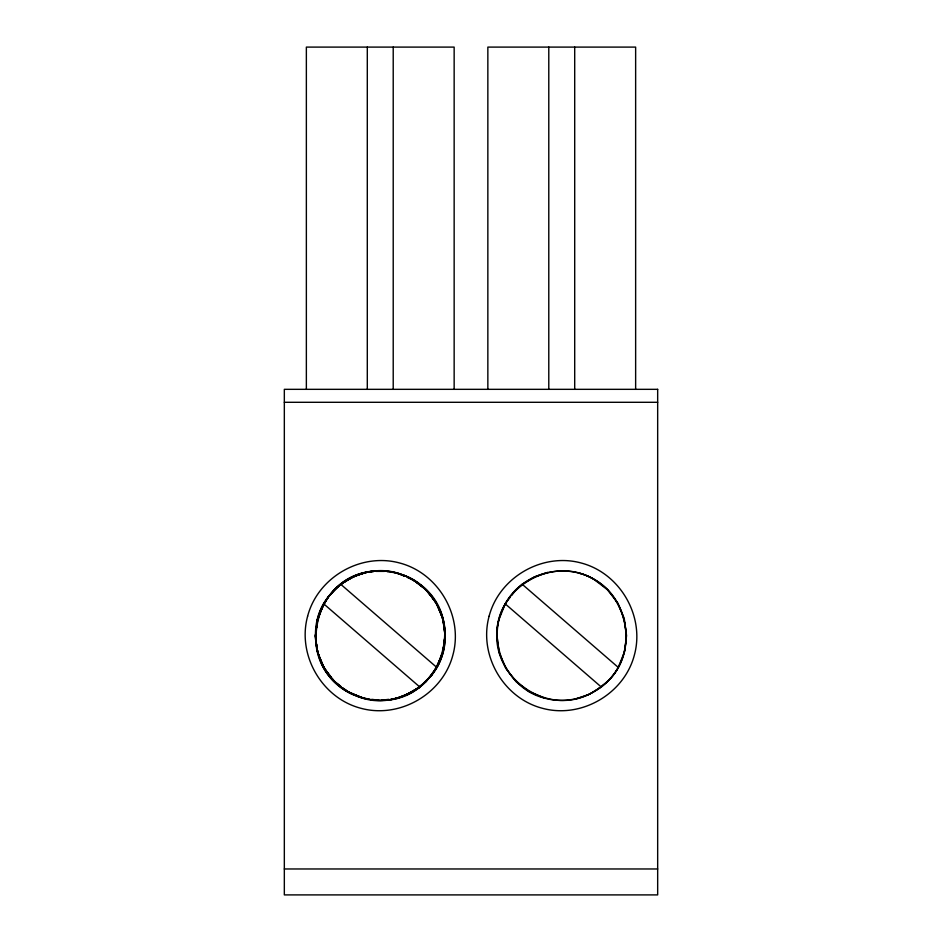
<?xml version="1.0" encoding="UTF-8"?>
<svg xmlns="http://www.w3.org/2000/svg" width="942" height="942" viewBox="0 0 942 942"><rect width="100%" height="100%" fill="white"/><g stroke="black" fill="none" stroke-linecap="round" stroke-linejoin="round"><path stroke-width="1.41" d="M340.038 686.459C295.611 654.078 315.641 578.565 369.676 571.688C407.403 564.176 445.896 596.733 445.071 635.073C447.156 679.111 397.053 713.789 356.582 695.973C317.124 682.02 301.864 627.172 329.582 595.226M403.812 575.244C443.529 589.103 458.354 644.128 430.93 676.05M361.151 697.575C288.228 675.226 309.27 565.435 385.101 570.993M420.485 584.805C466.891 618.482 441.963 698.163 385.101 700.271M315.994 640.254L315.44 636.191L317.478 619.495L323.754 603.881L419.791 687.001L432.001 674.672L438.654 663.757M321.858 607.508L328.511 596.604L340.721 584.275L436.758 667.395L443.034 651.782L445.071 635.073L444.153 628.314M315.994 639.83L315.44 635.638L316.123 630.257M316.465 627.56L317.478 619.495M443.034 651.782L443.717 646.4M444.224 642.362L445.071 635.638L444.153 628.644M315.44 635.638L315.994 631.434M316.547 627.242L316.912 624.452M317.277 621.649L317.654 618.859L323.754 603.881L319.927 611.959M440.597 659.318L436.758 667.395L442.87 652.406L443.788 645.423M444.153 642.621L445.071 635.638M601.985 685.752C637.616 660.401 632.412 599.877 593.99 579.412C553.319 554.426 495.198 587.69 496.929 635.638L499.13 652.406L505.795 668.361L516.11 681.667L529.333 691.769L545.053 698.269C572.913 705.864 604.423 692.735 618.246 667.395L624.522 651.782L626.56 635.638L624.228 618.411L617.693 602.904L607.578 589.798L593.99 579.412C563.928 561.597 521.703 573.113 505.242 603.881L498.966 619.495C483.199 676.497 553.06 724.433 599.748 687.472M317.654 618.859C326.792 582.521 370.371 559.819 404.766 576.221M442.87 652.406L436.393 668.043L426.09 681.466L418.26 687.472M318.125 617.163L323.754 603.881L319.668 612.606M442.387 654.101L436.758 667.395L440.844 658.67M509.905 597.628C482.127 631.587 502.651 688.131 544.971 698.246M511.624 595.391L515.91 589.798M607.578 681.466C642.468 648.614 625.158 584.028 578.518 573.03L578.518 573.03M328.511 596.604L334.422 589.798M426.09 681.466L432.001 674.672M334.198 590.022C342.9 581.273 354.333 575.303 366.273 572.654M515.686 590.022L522.209 584.275L534.291 576.916L547.679 572.359M426.314 681.243C412.078 695.797 390.53 702.673 370.653 699.729M575.809 698.905L589.197 694.348L601.279 687.001L607.802 681.243M416.023 689.191L412.667 691.769L397.029 698.246L391.436 698.976M339.85 584.958L343.748 582.085M416.764 689.191L420.674 686.306M349.635 578.506L340.721 584.275L354.416 576.186M410.877 692.759L419.791 687.001L406.096 695.078M403.941 695.973L419.791 687.001L407.709 694.348L394.321 698.905M366.191 572.359L352.803 576.916L340.721 584.275C350.86 576.834 362.8 571.818 375.411 570.993M401.139 696.998C386.032 702.167 368.864 701.366 354.451 694.525M369.076 572.289L373.267 571.735M376.058 571.37L384.454 571.37M381.651 700.271L388.646 699.341M284.331 402.293L657.669 402.293M284.331 868.971L657.669 868.971M387.244 571.735C419.143 573.89 444.789 603.516 445.071 635.073M343.924 689.308L348.01 691.864L363.577 698.269L369.076 698.976M371.866 699.341L378.861 700.271M394.604 572.43L403.941 575.303M365.908 698.846L356.7 696.02M412.502 579.412L407.344 577.281L416.764 582.085M315.44 636.191C316.123 659.989 329.959 683.492 351.884 693.453M397.029 573.03L404.848 576.269M347.845 691.769L343.371 688.331L347.845 691.769L363.482 698.246M408.239 577.163L412.667 579.507L422.581 587.078M348.01 691.864L352.284 694.101M334.622 681.667L341.24 686.718M412.667 579.507L426.09 589.798L436.205 602.904M324.307 668.361L334.422 681.466L340.015 685.752M522.209 584.275L618.246 667.395M505.242 603.881L601.279 687.001M426.09 589.798L430.376 595.391M432.095 597.628L436.393 603.221L442.74 618.411M317.772 652.865L324.119 668.043L330.995 676.992M332.703 679.229L334.422 681.466M436.393 603.221L442.87 618.859L443.788 625.618M317.654 652.406L317.277 649.615L317.654 652.406L324.119 668.043M316.547 644.304L316.912 647.001M442.87 618.859L443.6 624.452M316.547 644.022L316.912 646.813M635.638 389.329L635.638 47.1L487.85 47.1L487.85 389.329M574.702 47.1L574.702 389.329M548.786 47.1L548.786 389.329M454.15 389.329L454.15 47.1L306.362 47.1L306.362 389.329M393.214 47.1L393.214 389.329M367.298 47.1L367.298 389.329M307.634 616.174C296.977 654.973 321.858 698.093 360.798 708.254C399.596 718.923 442.716 694.03 452.878 655.09C463.546 616.292 438.654 573.183 399.714 563.01C360.916 552.353 317.807 577.234 307.634 616.174M489.122 616.174C478.454 654.973 503.346 698.093 542.286 708.254C581.084 718.923 624.193 694.03 634.366 655.09C645.023 616.292 620.142 573.183 581.202 563.01C542.404 552.353 499.295 577.234 489.122 616.174M657.669 389.329L284.331 389.329L284.331 894.9L657.669 894.9L657.669 389.329"/></g></svg>
